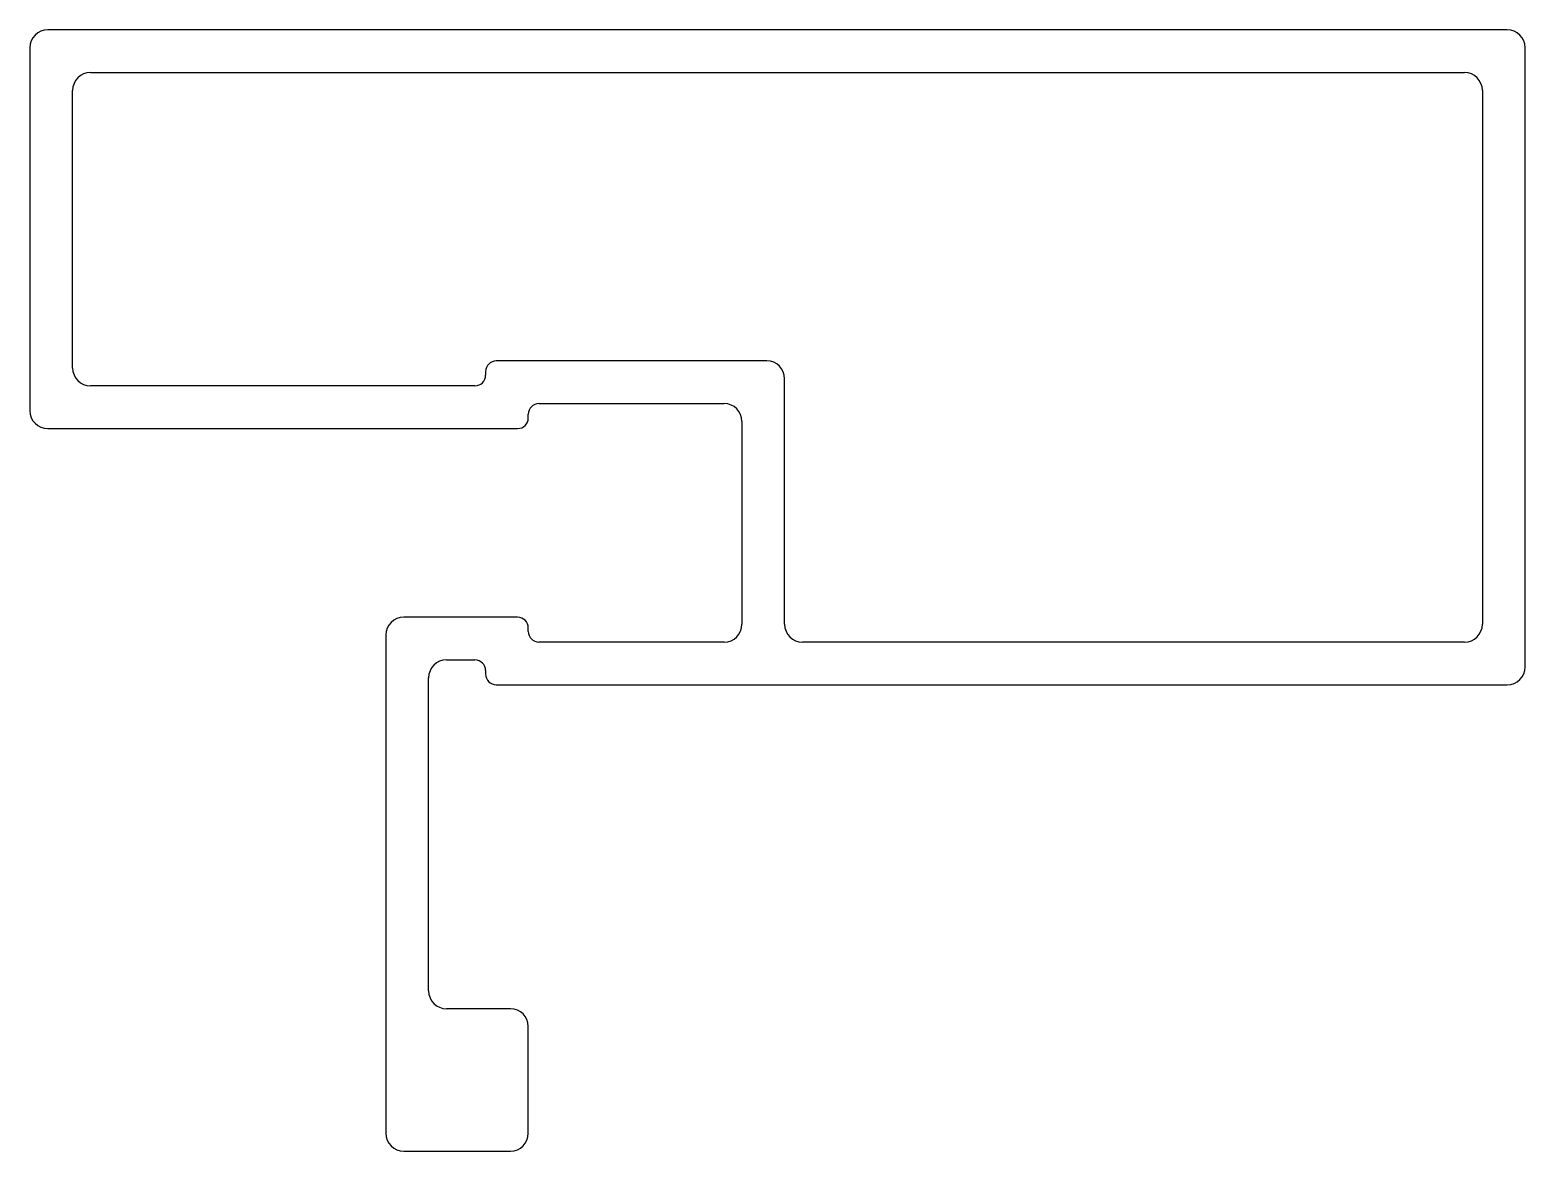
# Model space of a CAD drawing. Extents: x 2807.8 to 2849.8, y 1841.3 to 1872.8.
import ezdxf

# ---------------------------------------------------------------- set-up
doc = ezdxf.new("R2010")
doc.units = 0
doc.layers.get('0').update_dxf_attribs({"linetype": 'CONTINUOUS'})

msp = doc.modelspace()

# ---------------------------------------------------------------- linework, layer by layer
for p, q in [((2849.281, 1872.812), (2808.281, 1872.812)), ((2807.781, 1872.312), (2807.781, 1862.112)), ((2849.781, 1854.912), (2849.781, 1872.312)), ((2809.481, 1871.612), (2848.081, 1871.612)), ((2808.981, 1863.312), (2808.981, 1871.112)), ((2848.581, 1871.112), (2848.581, 1856.112)), ((2820.581, 1863.212), (2820.581, 1863.112)), ((2828.481, 1863.512), (2820.881, 1863.512)), ((2820.281, 1862.812), (2809.481, 1862.812)), ((2828.981, 1856.112), (2828.981, 1863.012)), ((2822.081, 1862.312), (2827.281, 1862.312)), ((2821.781, 1861.912), (2821.781, 1862.012)), ((2808.281, 1861.612), (2821.481, 1861.612)), ((2827.781, 1861.812), (2827.781, 1856.112)), ((2821.481, 1856.312), (2818.281, 1856.312)), ((2821.781, 1855.912), (2821.781, 1856.012)), ((2817.781, 1855.812), (2817.781, 1841.812)), ((2827.281, 1855.612), (2822.081, 1855.612)), ((2848.081, 1855.612), (2829.481, 1855.612)), ((2819.481, 1855.112), (2820.281, 1855.112)), ((2820.581, 1854.812), (2820.581, 1854.712)), ((2818.981, 1845.812), (2818.981, 1854.612)), ((2820.881, 1854.412), (2849.281, 1854.412)), ((2821.281, 1845.312), (2819.481, 1845.312)), ((2821.781, 1841.812), (2821.781, 1844.812)), ((2818.281, 1841.312), (2821.281, 1841.312))]:
    msp.add_line(p, q)
for centre, radius, start, end in [((2808.281, 1872.312), 0.5, 90, 180), ((2849.281, 1872.312), 0.5, 0, 90), ((2809.481, 1871.112), 0.5, 90, 180), ((2848.081, 1871.112), 0.5, 0, 90), ((2809.481, 1863.312), 0.5, 180, 270), ((2820.881, 1863.212), 0.3, 90, 180), ((2828.481, 1863.012), 0.5, 0, 90), ((2820.281, 1863.112), 0.3, 270, 0), ((2822.081, 1862.012), 0.3, 90, 180), ((2827.281, 1861.812), 0.5, 0, 90), ((2808.281, 1862.112), 0.5, 180, 270), ((2821.481, 1861.912), 0.3, 270, 360), ((2818.281, 1855.812), 0.5, 90, 180), ((2821.481, 1856.012), 0.3, 0, 90), ((2827.281, 1856.112), 0.5, 270, 0), ((2829.481, 1856.112), 0.5, 180, 270), ((2848.081, 1856.112), 0.5, 270, 0), ((2822.081, 1855.912), 0.3, 180, 270), ((2819.481, 1854.612), 0.5, 90, 180), ((2820.281, 1854.812), 0.3, 0, 90), ((2849.281, 1854.912), 0.5, 270, 0), ((2820.881, 1854.712), 0.3, 180, 270), ((2819.481, 1845.812), 0.5, 180, 270), ((2821.281, 1844.812), 0.5, 0, 90), ((2818.281, 1841.812), 0.5, 180, 270), ((2821.281, 1841.812), 0.5, 270, 0)]:
    msp.add_arc(centre, radius, start, end)

doc.saveas('drawing.dxf')
